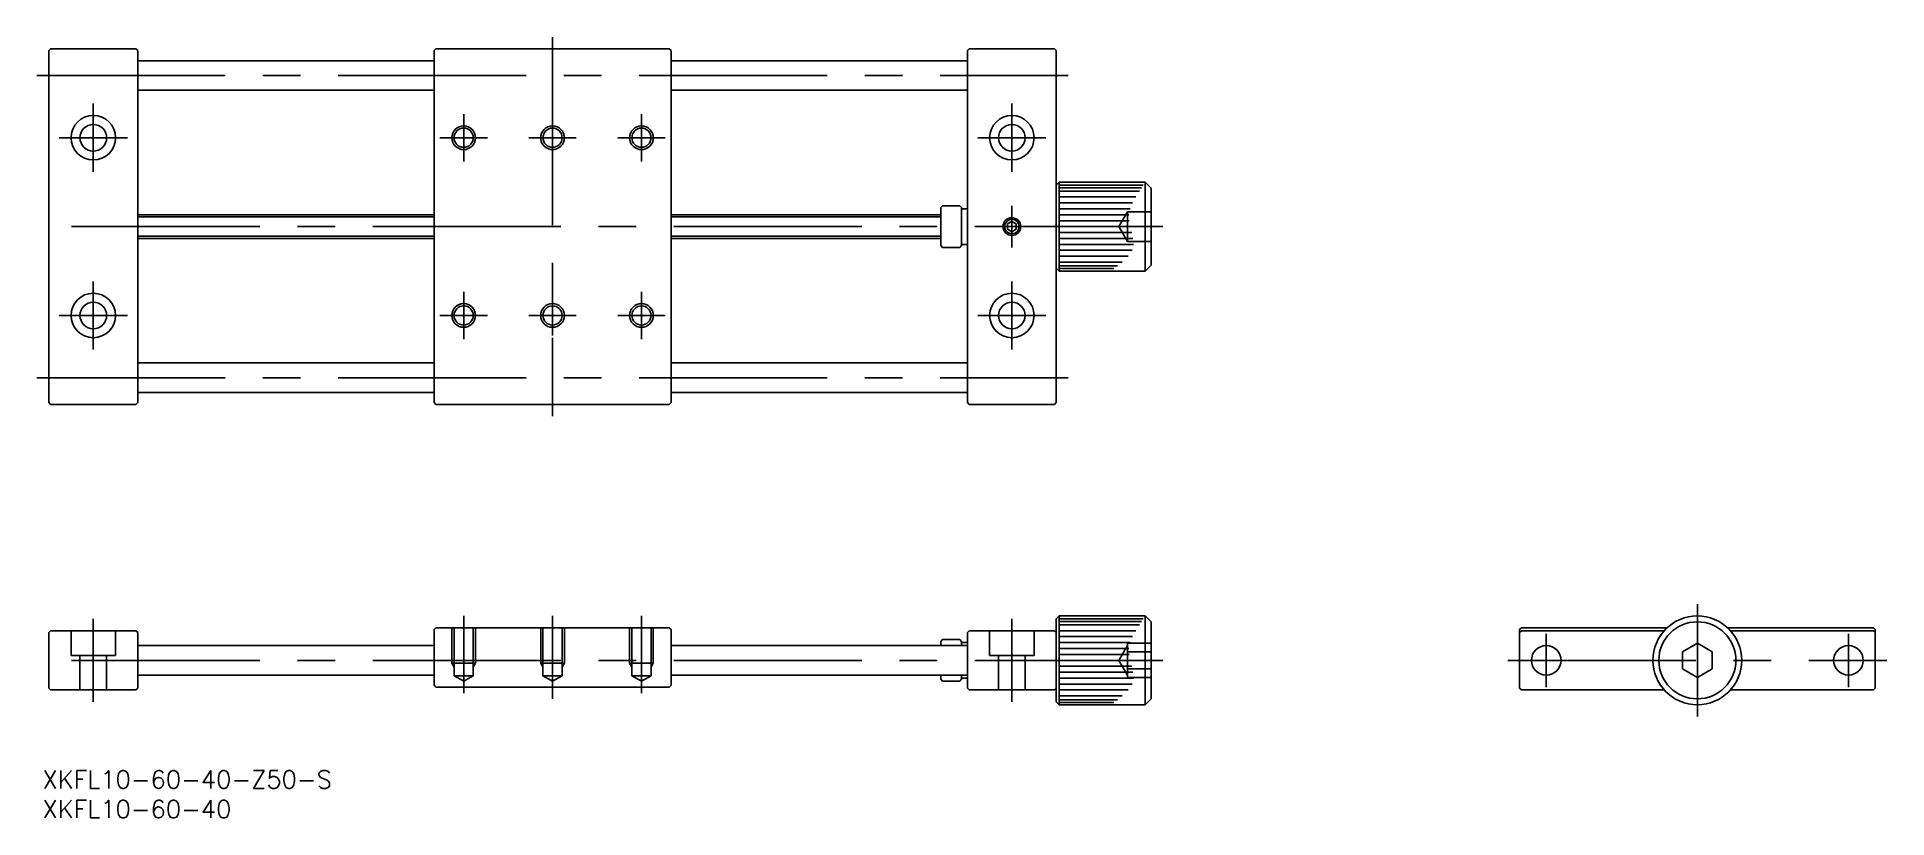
# Model space of a CAD drawing. Extents: x -280 to 32, y -27 to 105.
import ezdxf

# ---------------------------------------------------------------- set-up
doc = ezdxf.new("R2010")
doc.units = 0
doc.linetypes.add('CENTER', pattern=[50.8, 31.75, -6.35, 6.35, -6.35])
doc.linetypes.add('DASHED', pattern=[19.05, 12.7, -6.35])
doc.layers.get('0').update_dxf_attribs({"linetype": 'CONTINUOUS'})
doc.layers.add('CENTER', color=1, linetype='CONTINUOUS')
doc.styles.get("Standard").update_dxf_attribs({"font": 'txt.shx', "height": 3, "bigfont": 'bigfont.shx'})

# ---------------------------------------------------------------- blocks, each defined once
blk = doc.blocks.new('*U2')
at = {"color": 7, "linetype": 'CONTINUOUS'}
blk.add_text('XKFL10-60-40-Z50-S', height=3, dxfattribs=at).set_placement((-279.26, -21.61))
blk = doc.blocks.new('*U3')
at = {"color": 7, "linetype": 'CONTINUOUS'}
blk.add_text('XKFL10-60-40', height=3, dxfattribs=at).set_placement((-279.26, -26.61))

msp = doc.modelspace()

# ---------------------------------------------------------------- linework, layer by layer
at = {"color": 7, "linetype": 'CONTINUOUS'}
for p, q in [((-277.87, 103.21), (-278.17, 102.91)), ((-277.87, 103.21), (-263.47, 103.21)), ((-263.47, 103.21), (-263.17, 102.91)), ((-213.17, 102.91), (-212.87, 103.21)), ((-173.47, 103.21), (-212.87, 103.21)), ((-173.47, 103.21), (-173.17, 102.91)), ((-122.87, 103.21), (-123.17, 102.91)), ((-122.87, 103.21), (-108.47, 103.21)), ((-108.47, 103.21), (-108.17, 102.91)), ((-278.17, 102.91), (-278.17, 43.51)), ((-263.17, 102.91), (-263.17, 43.51)), ((-213.17, 101.21), (-263.17, 101.21)), ((-213.17, 102.91), (-213.17, 43.51)), ((-173.17, 102.91), (-173.17, 43.51)), ((-173.17, 101.21), (-123.17, 101.21)), ((-123.17, 102.91), (-123.17, 43.51)), ((-108.17, 102.91), (-108.17, 43.51)), ((-213.17, 96.21), (-263.17, 96.21)), ((-173.17, 96.21), (-123.17, 96.21)), ((-107.67, 80.71), (-108.17, 80.21)), ((-107.67, 80.71), (-93.17, 80.71)), ((-107.67, 80.71), (-107.67, 65.71)), ((-107.67, 80.21), (-93.51, 80.21)), ((-107.67, 79.75), (-93.82, 79.75)), ((-107.67, 79.21), (-94.16, 79.21)), ((-107.67, 78.21), (-94.77, 78.21)), ((-93.17, 80.71), (-93.17, 65.71)), ((-92.17, 79.71), (-93.17, 80.71)), ((-92.17, 79.71), (-92.17, 66.71)), ((-213.17, 75.21), (-263.17, 75.21)), ((-173.17, 75.21), (-127.67, 75.21)), ((-127.67, 76.41), (-127.37, 76.71)), ((-127.67, 76.41), (-127.67, 70.01)), ((-127.37, 76.71), (-124.47, 76.71)), ((-124.47, 76.71), (-124.17, 76.41)), ((-124.17, 76.41), (-124.17, 70.01)), ((-124.17, 76.21), (-123.17, 76.21)), ((-107.67, 77.21), (-95.31, 77.21)), ((-107.67, 76.21), (-95.73, 76.21)), ((-107.67, 75.21), (-95.91, 75.21)), ((-115.67, 74.08), (-116.42, 73.65)), ((-116.42, 73.65), (-116.42, 72.78)), ((-116.42, 72.78), (-115.67, 72.35)), ((-114.92, 73.65), (-115.67, 74.08)), ((-115.67, 72.35), (-114.92, 72.78)), ((-114.92, 72.78), (-114.92, 73.65)), ((-107.67, 74.21), (-95.88, 74.21)), ((-107.67, 72.21), (-95.45, 72.21)), ((-213.17, 71.21), (-263.17, 71.21)), ((-173.17, 71.21), (-127.67, 71.21)), ((-127.67, 70.01), (-127.37, 69.71)), ((-127.37, 69.71), (-124.47, 69.71)), ((-124.47, 69.71), (-124.17, 70.01)), ((-124.17, 70.21), (-123.17, 70.21)), ((-107.67, 71.21), (-95.23, 71.21)), ((-107.67, 70.21), (-95.14, 70.21)), ((-107.67, 69.21), (-95.35, 69.21)), ((-107.67, 65.71), (-108.17, 66.21)), ((-107.67, 68.21), (-96.03, 68.21)), ((-107.67, 67.21), (-97.05, 67.21)), ((-107.67, 66.58), (-97.82, 66.58)), ((-107.67, 66.11), (-98.44, 66.11)), ((-107.67, 65.71), (-93.17, 65.71)), ((-93.17, 65.71), (-92.17, 66.71)), ((-213.17, 50.21), (-263.17, 50.21)), ((-173.17, 50.21), (-123.17, 50.21)), ((-213.17, 45.21), (-263.17, 45.21)), ((-173.17, 45.21), (-123.17, 45.21)), ((-277.87, 43.21), (-278.17, 43.51)), ((-277.87, 43.21), (-263.47, 43.21)), ((-263.47, 43.21), (-263.17, 43.51)), ((-213.17, 43.51), (-212.87, 43.21)), ((-212.87, 43.21), (-173.47, 43.21)), ((-173.17, 43.51), (-173.47, 43.21)), ((-122.87, 43.21), (-123.17, 43.51)), ((-108.47, 43.21), (-122.87, 43.21)), ((-108.47, 43.21), (-108.17, 43.51)), ((-107.67, 7.5), (-108.17, 7)), ((-108.17, 7), (-108.17, -7)), ((-107.67, 7.5), (-93.17, 7.5)), ((-107.67, 7.5), (-107.67, -7.5)), ((-107.67, 7), (-93.51, 7)), ((-107.67, 6.54), (-93.82, 6.54)), ((-93.17, 7.5), (-93.17, -7.5)), ((-92.17, 6.5), (-93.17, 7.5)), ((-92.17, 6.5), (-92.17, -6.5)), ((-278.17, 4.7), (-277.87, 5)), ((-278.17, 4.7), (-278.17, -4.7)), ((-263.47, 5), (-277.87, 5)), ((-263.47, 5), (-263.17, 4.7)), ((-263.17, 4.7), (-263.17, -4.7)), ((-213.17, 5.2), (-212.87, 5.5)), ((-213.17, 5.2), (-213.17, -4.2)), ((-173.47, 5.5), (-212.87, 5.5)), ((-173.17, 5.2), (-173.47, 5.5)), ((-173.17, 5.2), (-173.17, -4.2)), ((-127.67, 3.2), (-127.37, 3.5)), ((-127.67, 3.2), (-127.67, 2.5)), ((-127.37, 3.5), (-124.47, 3.5)), ((-124.47, 3.5), (-124.17, 3.2)), ((-124.17, 3.2), (-124.17, 2.5)), ((-123.17, 4.7), (-122.87, 5)), ((-123.17, 4.7), (-123.17, -4.7)), ((-122.87, 5), (-108.47, 5)), ((-108.17, 4.7), (-108.47, 5)), ((-107.67, 6), (-94.16, 6)), ((-107.67, 5), (-94.77, 5)), ((-107.67, 4), (-95.31, 4)), ((-29.7, 5.5), (-30, 5.2)), ((-30, 5.2), (-30, -4.5)), ((-29.7, 5), (-30, 4.7)), ((-30, 4.7), (-30, -4.7)), ((-29.7, 5.5), (-5.1, 5.5)), ((-29.7, 5), (-5.59, 5)), ((5.1, 5.5), (29.7, 5.5)), ((5.59, 5), (29.7, 5)), ((29.7, 5.5), (30, 5.2)), ((29.7, 5), (30, 4.7)), ((30, 5.2), (30, -4.5)), ((30, 4.7), (30, -4.7)), ((-213.17, 2.5), (-263.17, 2.5)), ((-173.17, 2.5), (-123.17, 2.5)), ((-124.17, 3), (-123.17, 3)), ((-107.67, 3), (-95.73, 3)), ((-107.67, 2), (-95.91, 2)), ((-107.67, 1), (-95.88, 1)), ((0, 2.89), (-2.5, 1.44)), ((-2.5, 1.44), (-2.5, -1.44)), ((2.5, 1.44), (0, 2.89)), ((2.5, -1.44), (2.5, 1.44)), ((-263.17, -2.5), (-213.17, -2.5)), ((-123.17, -2.5), (-173.17, -2.5)), ((-127.67, -2.5), (-127.67, -3.2)), ((-124.17, -2.5), (-124.17, -3.2)), ((-124.17, -3), (-123.17, -3)), ((-107.67, -1), (-95.45, -1)), ((-107.67, -2), (-95.23, -2)), ((-107.67, -3), (-95.14, -3)), ((-2.5, -1.44), (0, -2.89)), ((0, -2.89), (2.5, -1.44)), ((-277.87, -5), (-278.17, -4.7)), ((-277.87, -5), (-263.47, -5)), ((-263.47, -5), (-263.17, -4.7)), ((-212.87, -4.5), (-213.17, -4.2)), ((-212.87, -4.5), (-173.47, -4.5)), ((-173.47, -4.5), (-173.17, -4.2)), ((-127.37, -3.5), (-127.67, -3.2)), ((-127.37, -3.5), (-124.47, -3.5)), ((-124.47, -3.5), (-124.17, -3.2)), ((-122.87, -5), (-123.17, -4.7)), ((-122.87, -5), (-108.47, -5)), ((-108.47, -5), (-108.17, -4.7)), ((-107.67, -4), (-95.35, -4)), ((-107.67, -5), (-96.03, -5)), ((-107.67, -6), (-97.05, -6)), ((-29.7, -5), (-30, -4.7)), ((-29.7, -5), (-5.59, -5)), ((5.59, -5), (29.7, -5)), ((29.7, -5), (30, -4.7)), ((-108.17, -7), (-107.67, -7.5)), ((-107.67, -6.64), (-97.82, -6.64)), ((-107.67, -7.11), (-98.44, -7.11)), ((-107.67, -7.5), (-93.17, -7.5)), ((-93.17, -7.5), (-92.17, -6.5))]:
    msp.add_line(p, q, dxfattribs=at)
at = {"color": 3, "linetype": 'DASHED'}
for p, q in [((-97.61, 73.21), (-96.17, 75.71)), ((-92.17, 75.71), (-96.17, 75.71)), ((-96.17, 75.71), (-96.17, 70.71)), ((-97.61, 73.21), (-96.17, 70.71)), ((-92.17, 73.21), (-96.17, 73.21)), ((-92.17, 70.71), (-96.17, 70.71)), ((-274.42, 5), (-274.42, 0.8)), ((-266.92, 0.8), (-266.92, 5)), ((-210.17, 5.5), (-210.17, -0.5)), ((-209.79, 5.5), (-209.79, -2.6)), ((-206.55, 5.5), (-206.55, -2.6)), ((-206.17, 5.5), (-206.17, -0.5)), ((-195.17, 5.5), (-195.17, -0.5)), ((-194.79, 5.5), (-194.79, -2.6)), ((-191.55, 5.5), (-191.55, -2.6)), ((-191.17, 5.5), (-191.17, -0.5)), ((-180.17, 5.5), (-180.17, -0.5)), ((-179.79, 5.5), (-179.79, -2.6)), ((-176.55, 5.5), (-176.55, -2.6)), ((-176.17, 5.5), (-176.17, -0.5)), ((-119.42, 5), (-119.42, 0.8)), ((-111.92, 0.8), (-111.92, 5)), ((-274.42, 0.8), (-266.92, 0.8)), ((-272.92, 0.8), (-272.92, -5)), ((-268.42, 0.8), (-268.42, -5)), ((-119.42, 0.8), (-111.92, 0.8)), ((-117.92, 0.8), (-117.92, -5)), ((-113.42, 0.8), (-113.42, -5)), ((-97.61, 0), (-96.17, 2.5)), ((-97.61, 0), (-96.17, -2.5)), ((-96.17, 2.89), (-92.17, 2.89)), ((-96.17, 2.89), (-96.17, -2.89)), ((-96.17, 1.44), (-92.17, 1.44)), ((-206.17, -0.5), (-210.17, -0.5)), ((-210.17, -0.5), (-209.79, -1.16)), ((-206.55, -2.6), (-209.79, -2.6)), ((-209.79, -2.6), (-208.17, -3.54)), ((-206.55, -2.6), (-208.17, -3.54)), ((-206.17, -0.5), (-206.55, -1.16)), ((-191.17, -0.5), (-195.17, -0.5)), ((-195.17, -0.5), (-194.79, -1.16)), ((-194.79, -2.6), (-193.17, -3.54)), ((-191.55, -2.6), (-194.79, -2.6)), ((-191.55, -2.6), (-193.17, -3.54)), ((-191.17, -0.5), (-191.55, -1.16)), ((-180.17, -0.5), (-179.79, -1.16)), ((-176.17, -0.5), (-180.17, -0.5)), ((-179.79, -2.6), (-178.17, -3.54)), ((-176.55, -2.6), (-179.79, -2.6)), ((-176.55, -2.6), (-178.17, -3.54)), ((-176.17, -0.5), (-176.55, -1.16)), ((-96.17, -1.44), (-92.17, -1.44)), ((-96.17, -2.89), (-92.17, -2.89))]:
    msp.add_line(p, q, dxfattribs=at)
at = {"color": 3, "linetype": 'CONTINUOUS'}
for p, q in [((-213.17, 74.83), (-263.17, 74.83)), ((-127.67, 74.83), (-173.17, 74.83)), ((-213.17, 71.59), (-263.17, 71.59)), ((-127.67, 71.59), (-173.17, 71.59))]:
    msp.add_line(p, q, dxfattribs=at)
at = {"color": 7, "linetype": 'CONTINUOUS'}
for centre, radius in [((-270.67, 88.21), 3.75), ((-115.67, 88.21), 3.75), ((-270.67, 88.21), 2.25), ((-208.17, 88.21), 1.62), ((-193.17, 88.21), 1.62), ((-178.17, 88.21), 1.62), ((-115.67, 88.21), 2.25), ((-115.67, 73.21), 1.23), ((-270.67, 58.21), 3.75), ((-270.67, 58.21), 2.25), ((-208.17, 58.21), 1.62), ((-193.17, 58.21), 1.62), ((-178.17, 58.21), 1.62), ((-115.67, 58.21), 3.75), ((-115.67, 58.21), 2.25), ((0, 0), 7.5), ((0, 0), 6.5), ((-25.5, 0), 2.5), ((-25.5, 0), 2.5), ((25.5, 0), 2.5)]:
    msp.add_circle(centre, radius, dxfattribs=at)
at = {"color": 3, "linetype": 'CONTINUOUS'}
for centre, radius in [((-208.17, 88.21), 2), ((-193.17, 88.21), 2), ((-178.17, 88.21), 2), ((-115.67, 73.21), 1.5), ((-208.17, 58.21), 2), ((-193.17, 58.21), 2), ((-178.17, 58.21), 2)]:
    msp.add_circle(centre, radius, dxfattribs=at)
at = {"layer": 'CENTER', "color": 1, "linetype": 'CENTER'}
for p, q in [((-193.17, 105.21), (-193.17, 41.21)), ((-280.17, 98.71), (-106.17, 98.71)), ((-270.67, 93.96), (-270.67, 82.46)), ((-115.67, 93.96), (-115.67, 82.46)), ((-208.17, 92.21), (-208.17, 84.21)), ((-193.17, 91.62), (-193.17, 84.81)), ((-178.17, 92.21), (-178.17, 84.21)), ((-264.92, 88.21), (-276.42, 88.21)), ((-212.17, 88.21), (-204.17, 88.21)), ((-197.17, 88.21), (-189.17, 88.21)), ((-182.17, 88.21), (-174.17, 88.21)), ((-109.92, 88.21), (-121.42, 88.21)), ((-115.67, 76.71), (-115.67, 69.71)), ((-90.17, 73.21), (-280.17, 73.21)), ((-270.67, 63.96), (-270.67, 52.46)), ((-115.67, 63.96), (-115.67, 52.46)), ((-208.17, 62.21), (-208.17, 54.21)), ((-193.17, 61.62), (-193.17, 54.81)), ((-178.17, 62.21), (-178.17, 54.21)), ((-264.92, 58.21), (-276.42, 58.21)), ((-212.17, 58.21), (-204.17, 58.21)), ((-197.17, 58.21), (-189.17, 58.21)), ((-182.17, 58.21), (-174.17, 58.21)), ((-109.92, 58.21), (-121.42, 58.21)), ((-280.17, 47.71), (-106.17, 47.71)), ((0, 9.5), (0, -9.5)), ((-270.67, 7), (-270.67, -7)), ((-208.17, 7.5), (-208.17, -5.54)), ((-193.17, 7.5), (-193.17, -6.5)), ((-178.17, 7.5), (-178.17, -5.54)), ((-115.67, 7), (-115.67, -7)), ((-25.5, 4.5), (-25.5, -4.5)), ((25.5, 4.5), (25.5, -4.5)), ((-90.17, 0), (-280.17, 0)), ((-32, 0), (32, 0))]:
    msp.add_line(p, q, dxfattribs=at)

# ---------------------------------------------------------------- block references
at = {"color": 7, "linetype": 'CONTINUOUS'}
for name in ['*U2', '*U3']:
    msp.add_blockref(name, (0, 0), dxfattribs=at)

doc.saveas('drawing.dxf')
